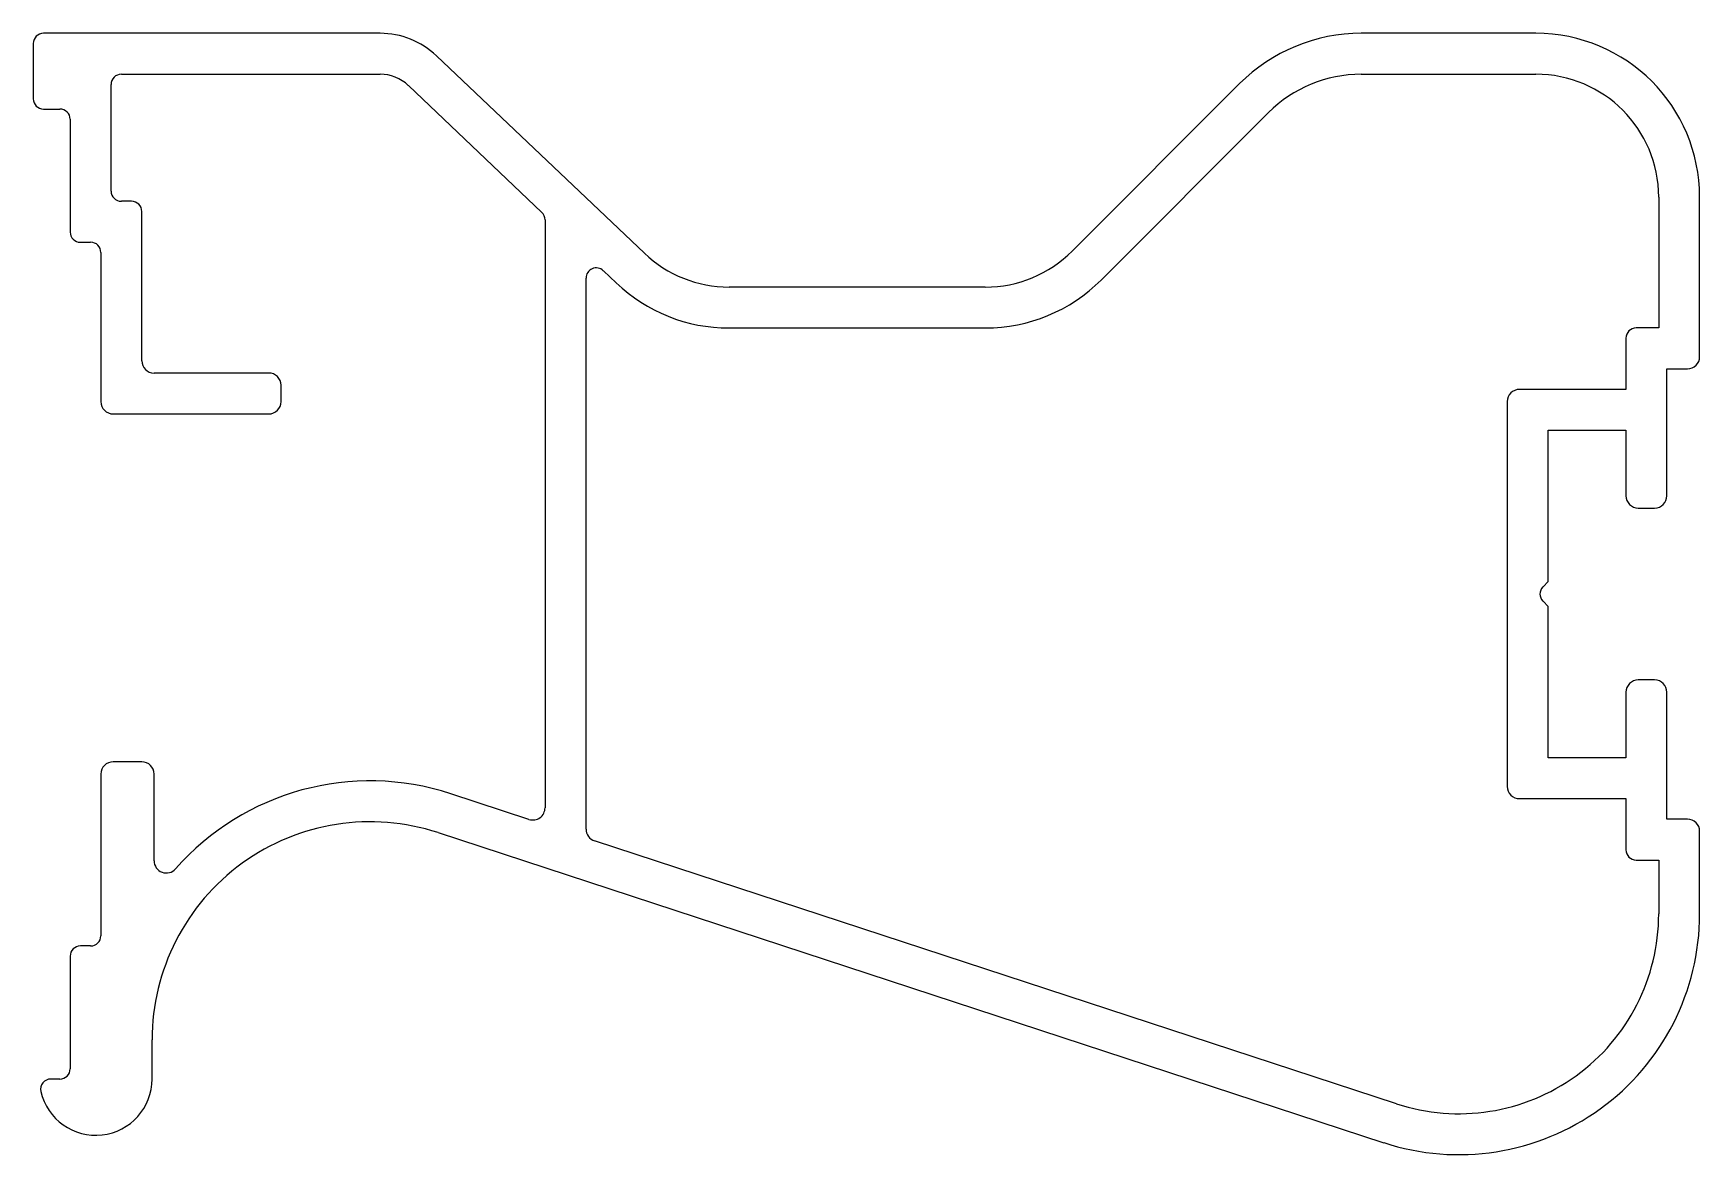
# Model space of a CAD drawing. Extents: x 1757.6 to 1798.3, y 1924.8 to 1952.2.
import ezdxf

# ---------------------------------------------------------------- set-up
doc = ezdxf.new("R2010")
doc.units = 0
doc.layers.get('0').update_dxf_attribs({"linetype": 'CONTINUOUS'})

msp = doc.modelspace()

# ---------------------------------------------------------------- linework, layer by layer
for p, q in [((1766.057, 1952.172), (1757.836, 1952.172)), ((1794.286, 1952.172), (1790.02, 1952.172)), ((1757.586, 1951.922), (1757.586, 1950.571)), ((1772.512, 1946.797), (1767.434, 1951.622)), ((1759.736, 1951.172), (1766.057, 1951.172)), ((1790.02, 1951.172), (1794.286, 1951.172)), ((1759.486, 1948.317), (1759.486, 1950.922)), ((1766.746, 1950.897), (1770.009, 1947.797)), ((1787.05, 1950.942), (1782.959, 1946.851)), ((1757.836, 1950.321), (1758.236, 1950.321)), ((1758.486, 1950.071), (1758.486, 1947.317)), ((1783.666, 1946.144), (1787.757, 1950.235)), ((1759.986, 1948.067), (1759.736, 1948.067)), ((1797.286, 1948.172), (1797.286, 1944.972)), ((1798.286, 1944.272), (1798.286, 1948.172)), ((1760.236, 1944.172), (1760.236, 1947.817)), ((1770.086, 1947.615), (1770.086, 1933.25)), ((1758.736, 1947.067), (1758.986, 1947.067)), ((1759.236, 1946.817), (1759.236, 1943.172)), ((1771.509, 1946.371), (1771.823, 1946.072)), ((1771.086, 1932.726), (1771.086, 1946.19)), ((1780.838, 1945.972), (1774.579, 1945.972)), ((1774.579, 1944.972), (1780.838, 1944.972)), ((1796.486, 1944.722), (1796.486, 1943.472)), ((1797.286, 1944.972), (1796.736, 1944.972)), ((1763.336, 1943.872), (1760.536, 1943.872)), ((1797.486, 1940.872), (1797.486, 1943.972)), ((1797.486, 1943.972), (1797.986, 1943.972)), ((1763.636, 1943.172), (1763.636, 1943.572)), ((1796.486, 1943.472), (1793.886, 1943.472)), ((1793.586, 1943.172), (1793.586, 1933.772)), ((1759.536, 1942.872), (1763.336, 1942.872)), ((1794.586, 1938.776), (1794.586, 1942.472)), ((1794.586, 1942.472), (1796.486, 1942.472)), ((1796.486, 1942.472), (1796.486, 1940.872)), ((1796.786, 1940.572), (1797.186, 1940.572)), ((1794.46, 1938.649), (1794.586, 1938.776)), ((1794.586, 1938.169), (1794.46, 1938.295)), ((1794.586, 1934.472), (1794.586, 1938.169)), ((1797.186, 1936.372), (1796.786, 1936.372)), ((1796.486, 1936.072), (1796.486, 1934.472)), ((1797.486, 1932.972), (1797.486, 1936.072)), ((1796.486, 1934.472), (1794.586, 1934.472)), ((1759.236, 1934.072), (1759.236, 1930.122)), ((1760.236, 1934.372), (1759.536, 1934.372)), ((1760.536, 1931.955), (1760.536, 1934.072)), ((1769.693, 1932.965), (1767.785, 1933.591)), ((1793.886, 1933.472), (1796.486, 1933.472)), ((1796.486, 1933.472), (1796.486, 1932.222)), ((1797.986, 1932.972), (1797.486, 1932.972)), ((1767.473, 1932.641), (1790.572, 1925.065)), ((1790.884, 1926.015), (1771.293, 1932.441)), ((1798.286, 1930.654), (1798.286, 1932.672)), ((1796.736, 1931.972), (1797.286, 1931.972)), ((1797.286, 1931.972), (1797.286, 1930.654)), ((1758.486, 1929.622), (1758.486, 1926.871)), ((1758.986, 1929.872), (1758.736, 1929.872)), ((1760.486, 1926.621), (1760.486, 1927.58)), ((1758.236, 1926.621), (1758.015, 1926.621))]:
    msp.add_line(p, q)
for centre, radius, start, end in [((1757.836, 1951.922), 0.25, 90, 180), ((1766.057, 1950.172), 2, 46.4641, 90), ((1790.02, 1947.972), 4.2, 90, 135), ((1794.286, 1948.172), 4, 0, 90), ((1759.736, 1950.922), 0.25, 90, 180), ((1766.057, 1950.172), 1, 46.4641, 90), ((1790.02, 1947.972), 3.2, 90, 135), ((1794.286, 1948.172), 3, 0, 90), ((1757.836, 1950.571), 0.25, 180, 270), ((1758.236, 1950.071), 0.25, 360, 90), ((1759.736, 1948.317), 0.25, 180, 270), ((1759.986, 1947.817), 0.25, 0, 90), ((1769.836, 1947.615), 0.25, 0, 46.4641), ((1758.736, 1947.317), 0.25, 180, 270), ((1758.986, 1946.817), 0.25, 360, 90), ((1774.579, 1948.972), 3, 226.4641, 270), ((1780.838, 1948.972), 3, 270, 315), ((1771.336, 1946.19), 0.25, 46.4641, 180), ((1774.579, 1948.972), 4, 226.4641, 270), ((1780.838, 1948.972), 4, 270, 315), ((1796.736, 1944.722), 0.25, 90, 180), ((1797.986, 1944.272), 0.3, 270, 0), ((1760.536, 1944.172), 0.3, 180, 270), ((1763.336, 1943.572), 0.3, 0, 90), ((1793.886, 1943.172), 0.3, 90, 180), ((1759.536, 1943.172), 0.3, 180, 270), ((1763.336, 1943.172), 0.3, 270, 360), ((1796.786, 1940.872), 0.3, 180, 270), ((1797.186, 1940.872), 0.3, 270, 0), ((1794.636, 1938.472), 0.25, 135, 225), ((1796.786, 1936.072), 0.3, 90, 180), ((1797.186, 1936.072), 0.3, 0, 90), ((1759.536, 1934.072), 0.3, 90, 180), ((1760.236, 1934.072), 0.3, 0, 90), ((1765.813, 1927.58), 6.326, 71.8415, 138.677), ((1793.886, 1933.772), 0.3, 180, 270), ((1769.786, 1933.25), 0.3, 251.8415, 0), ((1765.813, 1927.58), 5.326, 71.8415, 180), ((1797.986, 1932.672), 0.3, 0, 90), ((1771.386, 1932.726), 0.3, 180, 251.8415), ((1796.736, 1932.222), 0.25, 180, 270), ((1760.836, 1931.955), 0.3, 180, 318.677), ((1792.405, 1930.654), 5.881, 251.8415, 360), ((1792.405, 1930.654), 4.881, 251.8415, 360), ((1758.986, 1930.122), 0.25, 270, 0), ((1758.736, 1929.622), 0.25, 90, 180), ((1758.236, 1926.871), 0.25, 270, 0), ((1758.015, 1926.371), 0.25, 90, 192.8396), ((1759.111, 1926.621), 1.375, 192.8396, 360)]:
    msp.add_arc(centre, radius, start, end)

doc.saveas('drawing.dxf')
